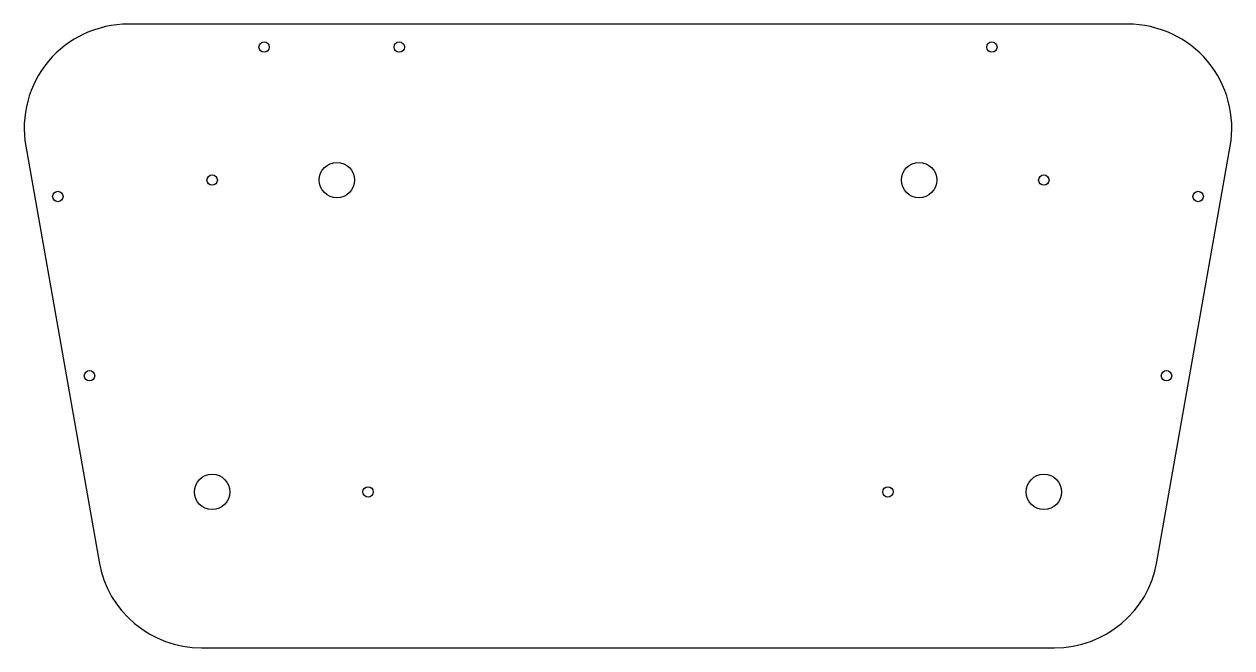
# Model space of a CAD drawing. Header units: millimetres. Extents: x -58 to 58, y -62 to -2.
import ezdxf

# ---------------------------------------------------------------- set-up
doc = ezdxf.new("R2010")
doc.units = ezdxf.units.MM
doc.layers.get('0').update_dxf_attribs({"linetype": 'CONTINUOUS'})

msp = doc.modelspace()

# ---------------------------------------------------------------- linework, layer by layer
msp.add_lwpolyline([(41.03, -61.83, 0.36397), (50.88, -53.57), (57.93, -13.57, 0.466308), (48.08, -1.83), (-48.08, -1.83, 0.466308), (-57.93, -13.57), (-50.88, -53.57, 0.36397), (-41.03, -61.83)], format="xyb", close=True)
for centre, radius in [((-35, -4.03), 0.5), ((-22, -4.03), 0.5), ((35, -4.03), 0.5), ((-28, -16.83), 1.7), ((28, -16.83), 1.7), ((-40, -16.83), 0.5), ((40, -16.83), 0.5), ((-54.84, -18.41), 0.5), ((54.84, -18.41), 0.5), ((-51.8, -35.65), 0.5), ((51.8, -35.65), 0.5), ((-40, -46.83), 1.7), ((40, -46.83), 1.7), ((-25, -46.83), 0.5), ((25, -46.83), 0.5)]:
    msp.add_circle(centre, radius)

doc.saveas('drawing.dxf')
